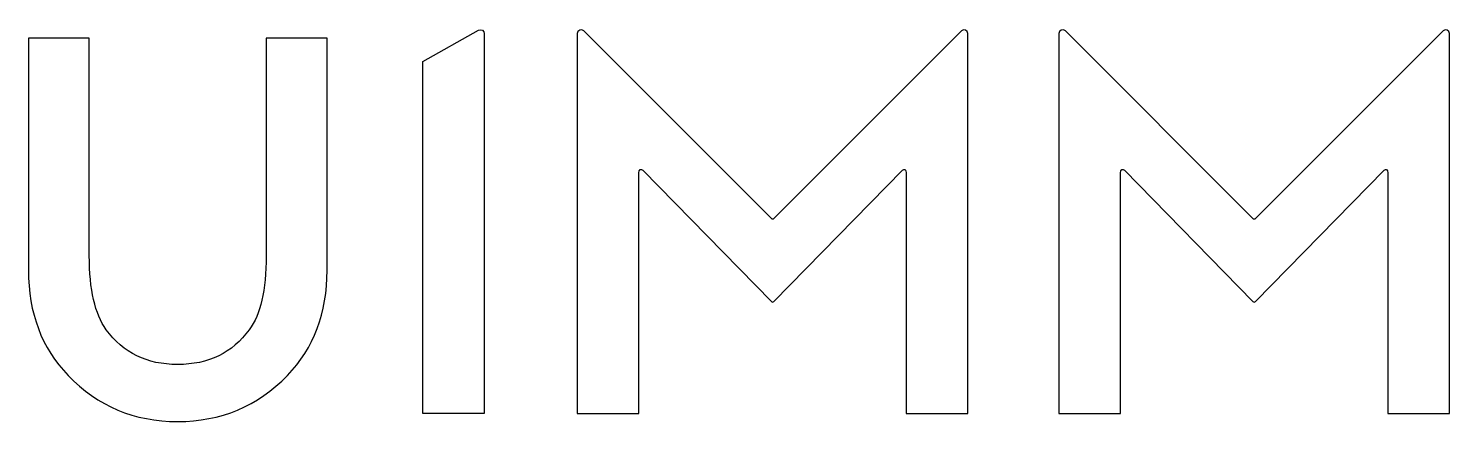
# Model space of a CAD drawing. Extents: x 7.4 to 49.6, y -16.9 to -5.3.
import ezdxf

# ---------------------------------------------------------------- set-up
doc = ezdxf.new("R2010")
doc.units = 0
doc.layers.add('LETTRAGE', color=7, linetype='CONTINUOUS')

# ---------------------------------------------------------------- blocks, each defined once
blk = doc.blocks.new('BLOCK_4')
at = {"layer": 'LETTRAGE', "color": 250}
for points, knots in [([(19.095, -6.245), (19.095, -6.245), (19.095, -16.708), (19.095, -16.708), (19.095, -16.708), (20.924, -16.708), (20.924, -16.708), (20.924, -16.708), (20.924, -5.417), (20.924, -5.417), (20.924, -5.329), (20.829, -5.273), (20.752, -5.316), (20.752, -5.316), (19.095, -6.245), (19.095, -6.245)], [0, 0, 0, 0, 1, 1, 1, 2, 2, 2, 3, 3, 3, 4, 4, 4, 5, 5, 5, 5]), ([(35.318, -16.708), (35.318, -16.708), (33.483, -16.708), (33.483, -16.708), (33.483, -16.708), (33.483, -9.557), (33.483, -9.557), (33.483, -9.449), (33.42, -9.422), (33.369, -9.474), (33.369, -9.474), (29.543, -13.378), (29.543, -13.378), (29.522, -13.4), (29.488, -13.4), (29.468, -13.378), (29.468, -13.378), (25.642, -9.474), (25.642, -9.474), (25.59, -9.422), (25.527, -9.449), (25.527, -9.557), (25.527, -9.557), (25.527, -16.708), (25.527, -16.708), (25.527, -16.708), (23.692, -16.708), (23.692, -16.708), (23.692, -16.708), (23.692, -5.416), (23.692, -5.416), (23.692, -5.314), (23.815, -5.262), (23.888, -5.335), (23.888, -5.335), (29.468, -10.915), (29.468, -10.915), (29.491, -10.939), (29.519, -10.939), (29.543, -10.915), (29.543, -10.915), (35.123, -5.335), (35.123, -5.335), (35.195, -5.262), (35.318, -5.314), (35.318, -5.416), (35.318, -5.416), (35.318, -16.708), (35.318, -16.708)], [0, 0, 0, 0, 1, 1, 1, 2, 2, 2, 3, 3, 3, 4, 4, 4, 5, 5, 5, 6, 6, 6, 7, 7, 7, 8, 8, 8, 9, 9, 9, 10, 10, 10, 11, 11, 11, 12, 12, 12, 13, 13, 13, 14, 14, 14, 15, 15, 15, 16, 16, 16, 16]), ([(49.648, -16.708), (49.648, -16.708), (47.813, -16.708), (47.813, -16.708), (47.813, -16.708), (47.813, -9.557), (47.813, -9.557), (47.813, -9.449), (47.75, -9.422), (47.699, -9.474), (47.699, -9.474), (43.873, -13.378), (43.873, -13.378), (43.852, -13.4), (43.818, -13.4), (43.798, -13.378), (43.798, -13.378), (39.972, -9.474), (39.972, -9.474), (39.92, -9.422), (39.857, -9.449), (39.857, -9.557), (39.857, -9.557), (39.857, -16.708), (39.857, -16.708), (39.857, -16.708), (38.022, -16.708), (38.022, -16.708), (38.022, -16.708), (38.022, -5.416), (38.022, -5.416), (38.022, -5.314), (38.145, -5.262), (38.218, -5.335), (38.218, -5.335), (43.798, -10.915), (43.798, -10.915), (43.821, -10.939), (43.849, -10.939), (43.873, -10.915), (43.873, -10.915), (49.453, -5.335), (49.453, -5.335), (49.525, -5.262), (49.648, -5.314), (49.648, -5.416), (49.648, -5.416), (49.648, -16.708), (49.648, -16.708)], [0, 0, 0, 0, 1, 1, 1, 2, 2, 2, 3, 3, 3, 4, 4, 4, 5, 5, 5, 6, 6, 6, 7, 7, 7, 8, 8, 8, 9, 9, 9, 10, 10, 10, 11, 11, 11, 12, 12, 12, 13, 13, 13, 14, 14, 14, 15, 15, 15, 16, 16, 16, 16]), ([(9.171, -5.556), (9.171, -5.556), (9.171, -12.013), (9.171, -12.013), (9.171, -13.045), (9.339, -13.74), (9.676, -14.217), (10.179, -14.906), (10.887, -15.251), (11.799, -15.251), (12.717, -15.251), (13.427, -14.906), (13.93, -14.217), (14.267, -13.755), (14.435, -13.061), (14.435, -12.013), (14.435, -12.013), (14.435, -5.556), (14.435, -5.556), (14.435, -5.556), (16.247, -5.556), (16.247, -5.556), (16.247, -5.556), (16.247, -12.452), (16.247, -12.452), (16.247, -13.717), (15.853, -14.759), (15.065, -15.578), (14.179, -16.49), (13.09, -16.946), (11.799, -16.946), (10.508, -16.946), (9.422, -16.49), (8.541, -15.578), (7.753, -14.759), (7.359, -13.717), (7.359, -12.452), (7.359, -12.452), (7.359, -5.556), (7.359, -5.556), (7.359, -5.556), (9.171, -5.556), (9.171, -5.556)], [0, 0, 0, 0, 1, 1, 1, 2, 2, 2, 3, 3, 3, 4, 4, 4, 5, 5, 5, 6, 6, 6, 7, 7, 7, 8, 8, 8, 9, 9, 9, 10, 10, 10, 11, 11, 11, 12, 12, 12, 13, 13, 13, 14, 14, 14, 14])]:
    blk.add_open_spline(points, degree=3, knots=knots, dxfattribs=at)
blk = doc.blocks.new('BLOCK_3')
at = {"layer": 'LETTRAGE'}
blk.add_blockref('BLOCK_4', (0, 0), dxfattribs=at)
blk = doc.blocks.new('BLOCK_2')
at = {"layer": 'LETTRAGE'}
blk.add_blockref('BLOCK_3', (0, 0), dxfattribs=at)

msp = doc.modelspace()

# ---------------------------------------------------------------- block references
at = {"layer": 'LETTRAGE'}
msp.add_blockref('BLOCK_2', (0, 0), dxfattribs=at)

doc.saveas('drawing.dxf')
